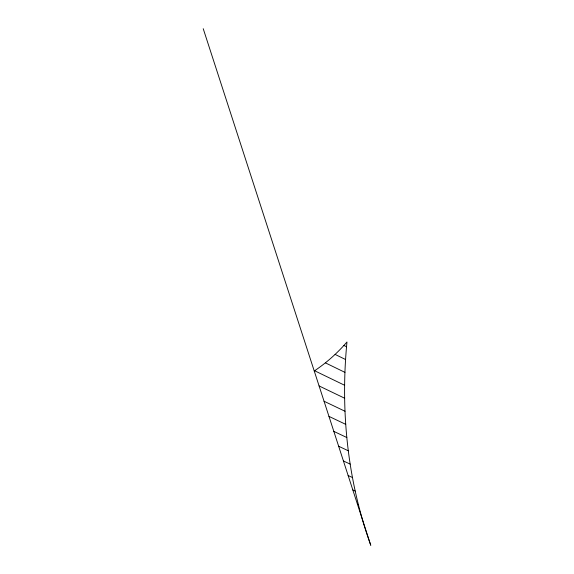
<?xml version="1.0" encoding="UTF-8"?>
<svg xmlns="http://www.w3.org/2000/svg" width="574" height="574" viewBox="0 0 574 574"><rect width="100%" height="100%" fill="white"/><g stroke="black" fill="none" stroke-linecap="round" stroke-linejoin="round"><path stroke-width="0.86" d="M357.466 504.266L358.406 504.697M352.831 489.966L355.206 491.057M348.145 475.537L352.465 477.532M343.424 460.965L350.176 464.108M338.653 446.249L348.296 450.777M333.831 431.39L346.825 437.524M328.967 416.387L345.735 424.351M324.052 401.24L345.01 411.257M319.087 385.943L344.644 398.227M314.624 370.754L344.622 385.269M325.372 362.847L344.938 372.368M335.101 354.402L345.577 359.532M343.898 345.455L346.531 346.753M203.225 28.7L370.775 545.3A557.045 465.385 -44.7 0 1 346.969 341.982A167.091 163.633 21.7 0 1 314.243 371.005"/></g></svg>
